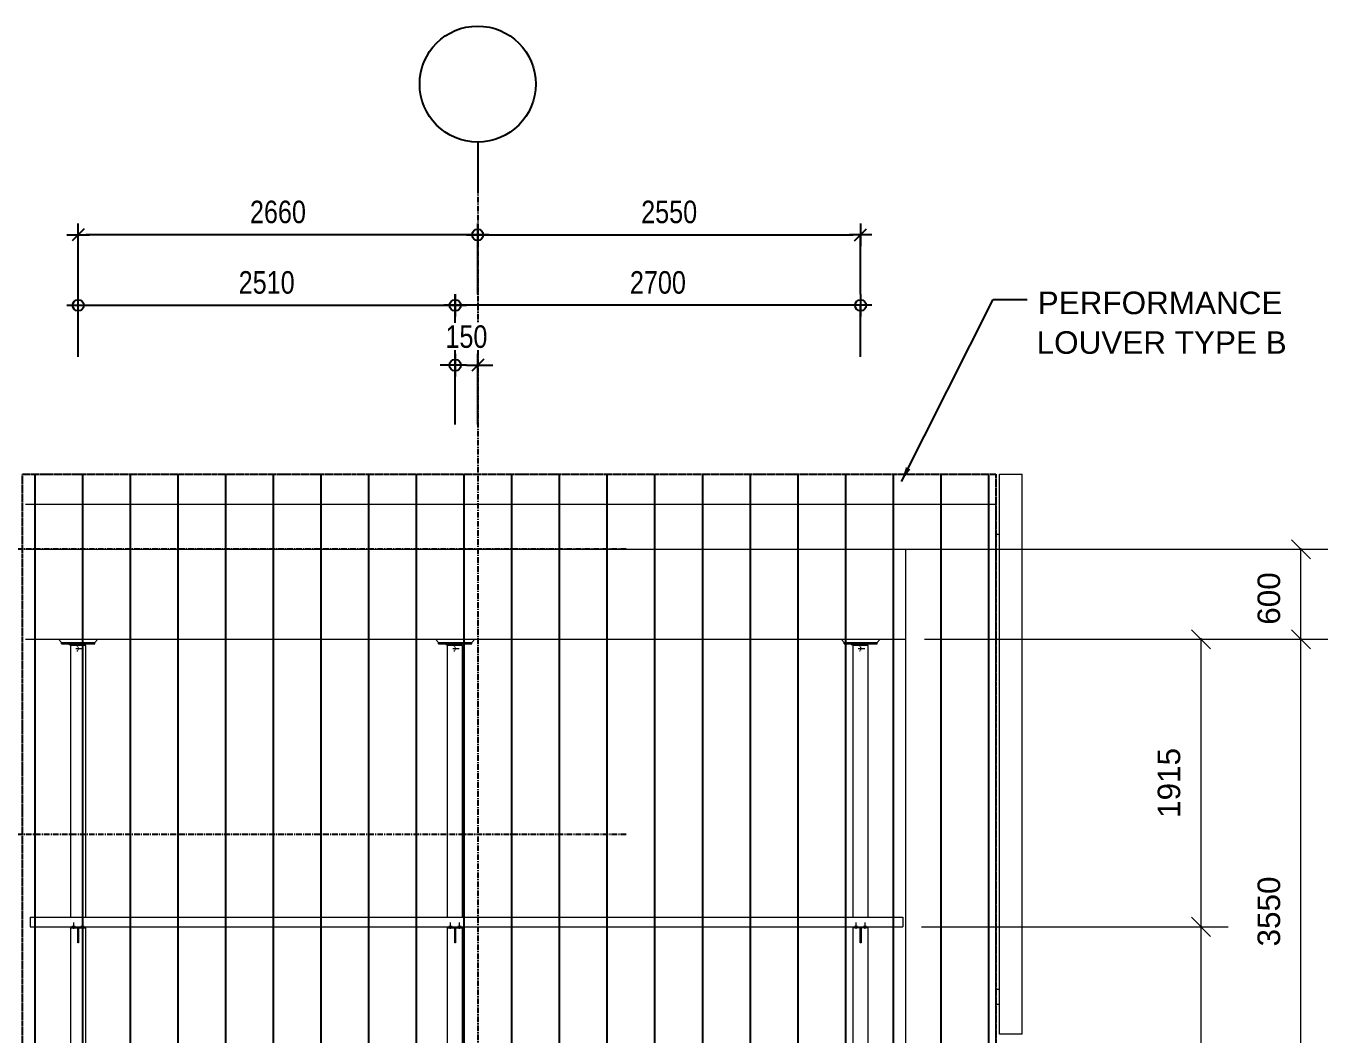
# Model space of a CAD drawing. Header units: millimetres. Extents: x -187664 to 435448, y -313239 to 299894.
# Drawn here: x 426779 to 435448, y 146043 to 152762 of the extents above; entities that cross this region are included whole.
import ezdxf
from ezdxf.enums import TextEntityAlignment as Align

# ---------------------------------------------------------------- set-up
doc = ezdxf.new("R2010")
doc.units = ezdxf.units.MM
for name, pattern in [('CENTER', [2, 1.25, -0.25, 0.25, -0.25]), ('HIDDEN', [0.375, 0.25, -0.125]), ('XKITLINE00', [0]), ('XKITLINE02', [4, 2, -2])]:
    doc.linetypes.add(name, pattern=pattern)
doc.layers.add('000 - EXISTING_DIM_MAIN_COLOR_251', color=7, linetype='Continuous')
doc.layers.add('000 - EXISTING_PRECAST_MAIN_COLOR_1', color=7, linetype='Continuous')
doc.layers.add('000 - EXISTING_LOUVERS_DEF_SUB', color=7, linetype='Continuous', plot=False)
doc.layers.add('Bolt', color=7, linetype='Continuous', lineweight=0)
doc.layers.add('Part', color=7, linetype='Continuous', lineweight=0)
doc.styles.add('RomanS', font='arial.ttf', dxfattribs={"width": 0.8})
doc.dimstyles.new('Dim-Cen', dxfattribs={"dimtxt": 3, "dimasz": 1, "dimexe": 0, "dimexo": 2.5, "dimgap": 1.5, "dimtad": 1, "dimdec": 0, "dimzin": 1, "dimdsep": 46, "dimtxsty": 'RomanS', "dimblk": 'CEN1', "dimcen": 0.09, "dimclrd": 7, "dimclre": 7, "dimclrt": 7, "dimadec": 0, "dimazin": 0, "dimtfac": 1, "dimtdec": 0, "dimtofl": 0, "dimtmove": 2, "dimatfit": 3, "dimfxl": 1, "dimtfill": 1, "dimtfillclr": 256, "dimtolj": 1, "dimtzin": 0, "dimarcsym": 0})
doc.dimstyles.new('Dim-Cen-End', dxfattribs={"dimtxt": 3, "dimasz": 1, "dimexe": 0, "dimexo": 2.5, "dimgap": 1.5, "dimtad": 1, "dimdec": 0, "dimzin": 1, "dimdsep": 46, "dimtxsty": 'RomanS', "dimblk1": 'CEN1', "dimblk2": 'END', "dimsah": 1, "dimcen": 0.09, "dimclrd": 7, "dimclre": 7, "dimclrt": 7, "dimadec": 0, "dimazin": 0, "dimtfac": 1, "dimtdec": 0, "dimtofl": 0, "dimtmove": 2, "dimatfit": 3, "dimfxl": 1, "dimtfill": 1, "dimtfillclr": 256, "dimtolj": 1, "dimtzin": 0, "dimarcsym": 0})
doc.dimstyles.get("Standard").update_dxf_attribs({"dimtxt": 0.18, "dimasz": 0.18, "dimexe": 0.18, "dimexo": 0.0625, "dimgap": 0.09, "dimtad": 0, "dimtih": 1, "dimtoh": 1, "dimdec": 4, "dimzin": 0, "dimdsep": 46, "dimtxsty": 'Standard', "dimcen": 0.09, "dimclrd": 7, "dimclre": 7, "dimclrt": 7, "dimadec": 0, "dimazin": 0, "dimtfac": 1, "dimtdec": 4, "dimtofl": 0, "dimtmove": 0, "dimatfit": 3, "dimfxl": 1, "dimtolj": 1, "dimtzin": 0, "dimarcsym": 0})

# ---------------------------------------------------------------- blocks, each defined once
blk = doc.blocks.new('*A26262543')
at = {"layer": 'Part', "color": 7, "linetype": 'XKITLINE00', "lineweight": 0}
for p, q in [((819.686152, 45.428862), (819.686152, 59.908862)), ((820.486152, 59.908862), (819.686152, 59.908862)), ((820.486152, 45.428862), (820.486152, 59.908862)), ((819.686152, 32.148862), (819.686152, 44.860862)), ((820.486152, 32.148862), (820.486152, 44.860862)), ((819.686152, 32.148862), (820.486152, 32.148862))]:
    blk.add_line(p, q, dxfattribs=at)
blk = doc.blocks.new('*A26282545')
at = {"layer": 'Part', "color": 7, "linetype": 'XKITLINE00', "lineweight": 0}
for p, q in [((862.16613, 59.908862), (861.36613, 59.908862)), ((861.36613, 45.428862), (861.36613, 59.908862)), ((862.16613, 45.428862), (862.16613, 59.908862)), ((861.36613, 32.148862), (861.36613, 44.860862)), ((862.16613, 32.148862), (862.16613, 44.860862)), ((861.36613, 32.148862), (862.16613, 32.148862))]:
    blk.add_line(p, q, dxfattribs=at)
blk = doc.blocks.new('*A26292546')
at = {"layer": 'Part', "color": 7, "linetype": 'XKITLINE00', "lineweight": 0}
for p, q in [((839.766152, 45.428862), (839.766152, 59.908862)), ((840.566152, 59.908862), (839.766152, 59.908862)), ((840.566152, 45.428862), (840.566152, 59.908862)), ((839.766152, 32.148862), (839.766152, 44.860862)), ((840.566152, 32.148862), (840.566152, 44.860862)), ((839.766152, 32.148862), (840.566152, 32.148862))]:
    blk.add_line(p, q, dxfattribs=at)
blk = doc.blocks.new('*A26302547')
at = {"layer": '000 - EXISTING_PRECAST_MAIN_COLOR_1', "color": 7, "linetype": 'XKITLINE00', "lineweight": 0}
for p, q in [((869.166145, 69.028862), (870.366145, 69.028862)), ((869.166145, 39.188862), (869.166145, 69.028862)), ((870.366145, 39.188862), (870.366145, 69.028862)), ((870.366145, 39.188862), (869.166145, 39.188862))]:
    blk.add_line(p, q, dxfattribs=at)
blk = doc.blocks.new('*A26312548')
at = {"layer": 'Part', "color": 7, "linetype": 'XKITLINE00', "lineweight": 0}
for p, q in [((817.286157, 67.428862), (868.966152, 67.428862)), ((868.966152, 65.028862), (868.966152, 67.428862)), ((817.286157, 65.028862), (868.966152, 65.028862))]:
    blk.add_line(p, q, dxfattribs=at)
blk = doc.blocks.new('*A26322549')
at = {"layer": 'Part', "color": 7, "linetype": 'XKITLINE00', "lineweight": 0}
for p, q in [((817.286157, 65.028862), (864.16613, 65.028862)), ((864.16613, 60.228862), (864.16613, 65.028862)), ((817.286157, 60.228862), (864.16613, 60.228862))]:
    blk.add_line(p, q, dxfattribs=at)
blk = doc.blocks.new('*A26352552')
at = {"layer": 'Part', "color": 7, "linetype": 'XKITLINE00', "lineweight": 0}
for p, q in [((819.046152, 60.228862), (819.206152, 60.068862)), ((819.206152, 60.068862), (820.966152, 60.068862)), ((820.966152, 60.068862), (821.126152, 60.228862))]:
    blk.add_line(p, q, dxfattribs=at)
blk = doc.blocks.new('*A26362553')
at = {"layer": 'Part', "color": 7, "linetype": 'XKITLINE00', "lineweight": 0}
for p, q in [((819.206152, 59.988862), (819.206152, 60.068862)), ((819.206152, 60.068862), (820.966152, 60.068862)), ((819.206152, 59.988862), (820.966152, 59.988862)), ((820.966152, 59.988862), (820.966152, 60.068862))]:
    blk.add_line(p, q, dxfattribs=at)
blk = doc.blocks.new('*A26372554')
at = {"layer": 'Bolt'}
for points in [[(839.39, 59.989), (839.39, 60.069), (839.502, 60.069), (839.502, 59.989)], [(840.83, 59.989), (840.83, 60.069), (840.942, 60.069), (840.942, 59.989)]]:
    blk.add_hatch(color=7, dxfattribs=at).paths.add_polyline_path(points, flags=17)
at = {"layer": 'Bolt', "color": 7, "linetype": 'XKITLINE00', "lineweight": 0}
for p, q in [((839.39, 59.989), (839.39, 60.069)), ((839.446, 59.989), (839.446, 60.069)), ((839.502, 59.989), (839.502, 60.069)), ((840.83, 59.989), (840.83, 60.069)), ((840.886, 59.989), (840.886, 60.069)), ((840.942, 59.989), (840.942, 60.069))]:
    blk.add_line(p, q, dxfattribs=at)
blk = doc.blocks.new('*A26382555')
at = {"layer": 'Bolt', "color": 7, "linetype": 'XKITLINE02', "lineweight": 0}
for p, q in [((840.038792, 59.748862), (840.382152, 59.748862)), ((840.102152, 59.884862), (840.142152, 59.884862)), ((840.142152, 59.804862), (840.190152, 59.804862)), ((840.142152, 59.692862), (840.190152, 59.692862)), ((840.102152, 59.612862), (840.142152, 59.612862))]:
    blk.add_line(p, q, dxfattribs=at)
blk = doc.blocks.new('*A26392556')
at = {"layer": 'Part', "color": 7, "linetype": 'XKITLINE00', "lineweight": 0}
for p, q in [((839.662152, 59.988862), (839.662152, 59.948862)), ((839.662152, 59.948862), (840.102152, 59.948862)), ((840.102152, 59.948862), (840.102152, 59.908862)), ((840.142152, 59.908862), (840.142152, 59.988862))]:
    blk.add_line(p, q, dxfattribs=at)
blk = doc.blocks.new('*A26402557')
at = {"layer": 'Part', "color": 7, "linetype": 'XKITLINE00', "lineweight": 0}
for p, q in [((839.126152, 60.228862), (839.286152, 60.068862)), ((839.286152, 60.068862), (841.046152, 60.068862)), ((841.046152, 60.068862), (841.206152, 60.228862))]:
    blk.add_line(p, q, dxfattribs=at)
blk = doc.blocks.new('*A26412558')
at = {"layer": 'Part', "color": 7, "linetype": 'XKITLINE00', "lineweight": 0}
for p, q in [((839.286152, 59.988862), (839.286152, 60.068862)), ((839.286152, 60.068862), (841.046152, 60.068862)), ((839.286152, 59.988862), (841.046152, 59.988862)), ((841.046152, 59.988862), (841.046152, 60.068862))]:
    blk.add_line(p, q, dxfattribs=at)
blk = doc.blocks.new('*A26422559')
at = {"layer": 'Bolt'}
for points in [[(860.99, 59.989), (860.99, 60.069), (861.102, 60.069), (861.102, 59.989)], [(862.43, 59.989), (862.43, 60.069), (862.542, 60.069), (862.542, 59.989)]]:
    blk.add_hatch(color=7, dxfattribs=at).paths.add_polyline_path(points, flags=17)
at = {"layer": 'Bolt', "color": 7, "linetype": 'XKITLINE00', "lineweight": 0}
for p, q in [((860.99, 59.989), (860.99, 60.069)), ((861.046, 59.989), (861.046, 60.069)), ((861.102, 59.989), (861.102, 60.069)), ((862.43, 59.989), (862.43, 60.069)), ((862.486, 59.989), (862.486, 60.069)), ((862.542, 59.989), (862.542, 60.069))]:
    blk.add_line(p, q, dxfattribs=at)
blk = doc.blocks.new('*A26432560')
at = {"layer": 'Bolt', "color": 7, "linetype": 'XKITLINE02', "lineweight": 0}
for p, q in [((861.63877, 59.748862), (861.98213, 59.748862)), ((861.70213, 59.884862), (861.74213, 59.884862)), ((861.74213, 59.804862), (861.79013, 59.804862)), ((861.74213, 59.692862), (861.79013, 59.692862)), ((861.70213, 59.612862), (861.74213, 59.612862))]:
    blk.add_line(p, q, dxfattribs=at)
blk = doc.blocks.new('*A26442561')
at = {"layer": 'Part', "color": 7, "linetype": 'XKITLINE00', "lineweight": 0}
for p, q in [((861.26213, 59.988862), (861.26213, 59.948862)), ((861.26213, 59.948862), (861.70213, 59.948862)), ((861.70213, 59.948862), (861.70213, 59.908862)), ((861.74213, 59.908862), (861.74213, 59.988862))]:
    blk.add_line(p, q, dxfattribs=at)
blk = doc.blocks.new('*A26452562')
at = {"layer": 'Part', "color": 7, "linetype": 'XKITLINE00', "lineweight": 0}
for p, q in [((860.72613, 60.228862), (860.88613, 60.068862)), ((860.88613, 60.068862), (862.64613, 60.068862)), ((862.64613, 60.068862), (862.80613, 60.228862))]:
    blk.add_line(p, q, dxfattribs=at)
blk = doc.blocks.new('*A26462563')
at = {"layer": 'Part', "color": 7, "linetype": 'XKITLINE00', "lineweight": 0}
for p, q in [((860.88613, 59.988862), (860.88613, 60.068862)), ((860.88613, 60.068862), (862.64613, 60.068862)), ((860.88613, 59.988862), (862.64613, 59.988862)), ((862.64613, 59.988862), (862.64613, 60.068862))]:
    blk.add_line(p, q, dxfattribs=at)
blk = doc.blocks.new('*A26472564')
at = {"layer": 'Part', "color": 7, "linetype": 'XKITLINE00', "lineweight": 0}
for p, q in [((868.968635, 65.028862), (868.966152, 65.028862)), ((868.966152, 64.948862), (868.968635, 64.948862)), ((868.968635, 64.948862), (868.968635, 65.028862))]:
    blk.add_line(p, q, dxfattribs=at)
blk = doc.blocks.new('*A26482565')
at = {"layer": 'Part', "color": 7, "linetype": 'XKITLINE00', "lineweight": 0}
for p, q in [((868.966152, 65.828862), (869.166146, 65.828862)), ((868.968635, 65.028862), (869.166146, 65.028862))]:
    blk.add_line(p, q, dxfattribs=at)
blk = doc.blocks.new('*A25932513')
at = {"layer": 'Part', "color": 7, "linetype": 'XKITLINE00', "lineweight": 0}
for p, q in [((864.166152, 65.028862), (868.966152, 65.028862)), ((864.166152, 0.628857), (864.166152, 65.028862)), ((868.966152, 31.828862), (868.966152, 65.028862)), ((868.966152, 22.236862), (868.966152, 27.028862)), ((868.966152, 3.836862), (868.966152, 21.465328)), ((868.966152, 2.228857), (868.966152, 3.065328)), ((864.166152, -6.078645), (864.166152, -1.371143)), ((868.966152, -6.078645), (868.966152, -4.171138))]:
    blk.add_line(p, q, dxfattribs=at)
blk = doc.blocks.new('CEN1')
at = {"color": 7}
for p, q in [((1.5, 0), (-1.5, 0)), ((0, 1.5), (0, -1.5))]:
    blk.add_line(p, q, dxfattribs=at)
blk.add_circle((0, 0), 0.75, dxfattribs=at)
blk = doc.blocks.new('*D5376')
at = {"layer": '000 - EXISTING_DIM_MAIN_COLOR_251', "color": 7, "lineweight": -2, "transparency": 16777216}
for p, q in [((20140, 119081), (20140, 119424.5)), ((20190, 119424.5), (22600, 119424.5)), ((22650, 119031.3), (22650, 119424.5))]:
    blk.add_line(p, q, dxfattribs=at)
at = {"layer": '000 - EXISTING_DIM_MAIN_COLOR_251', "color": 7, "lineweight": -2, "transparency": 16777216, "xscale": 50, "yscale": 50, "zscale": 50, "rotation": 180}
blk.add_blockref('CEN1', (20140, 119424.5), dxfattribs=at)
at = {"layer": '000 - EXISTING_DIM_MAIN_COLOR_251', "color": 7, "lineweight": -2, "transparency": 16777216, "xscale": 50, "yscale": 50, "zscale": 50}
blk.add_blockref('CEN1', (22650, 119424.5), dxfattribs=at)
at = {"layer": '000 - EXISTING_DIM_MAIN_COLOR_251', "color": 7, "transparency": 16777216, "insert": (21395, 119576.1), "char_height": 150, "attachment_point": 5, "style": 'RomanS', "bg_fill": 3, "box_fill_scale": 1.1, "bg_fill_color": 256, "bg_fill_true_color": 13158600, "bg_fill_transparency": 0}
blk.add_mtext('\\A1;2510', dxfattribs=at)
blk = doc.blocks.new('*D5377')
at = {"layer": '000 - EXISTING_DIM_MAIN_COLOR_251', "color": 7, "lineweight": -2, "transparency": 16777216}
for p, q in [((22650, 119031.3), (22650, 119424.5)), ((25300, 119424.5), (22700, 119424.5)), ((25350, 119081), (25350, 119424.5))]:
    blk.add_line(p, q, dxfattribs=at)
at = {"layer": '000 - EXISTING_DIM_MAIN_COLOR_251', "color": 7, "lineweight": -2, "transparency": 16777216, "xscale": 50, "yscale": 50, "zscale": 50, "rotation": 180}
blk.add_blockref('CEN1', (22650, 119424.5), dxfattribs=at)
at = {"layer": '000 - EXISTING_DIM_MAIN_COLOR_251', "color": 7, "lineweight": -2, "transparency": 16777216, "xscale": 50, "yscale": 50, "zscale": 50}
blk.add_blockref('CEN1', (25350, 119424.5), dxfattribs=at)
at = {"layer": '000 - EXISTING_DIM_MAIN_COLOR_251', "color": 7, "transparency": 16777216, "insert": (24000, 119576.1), "char_height": 150, "attachment_point": 5, "style": 'RomanS', "bg_fill": 3, "box_fill_scale": 1.1, "bg_fill_color": 256, "bg_fill_true_color": 13158600, "bg_fill_transparency": 0}
blk.add_mtext('\\A1;2700', dxfattribs=at)
blk = doc.blocks.new('END')
at = {"color": 7}
for p, q in [((1.5, 0), (-1.5, 0)), ((-0.8, -0.8), (0.8, 0.8)), ((0, 1.5), (0, -1.5))]:
    blk.add_line(p, q, dxfattribs=at)
blk = doc.blocks.new('*D5378')
at = {"layer": '000 - EXISTING_DIM_MAIN_COLOR_251', "color": 7, "lineweight": -2, "transparency": 16777216}
for p, q in [((22600, 119026), (22550, 119026)), ((22650, 118630.9), (22650, 119026)), ((22800, 118630.9), (22800, 119026)), ((22850, 119026), (22900, 119026))]:
    blk.add_line(p, q, dxfattribs=at)
at = {"layer": '000 - EXISTING_DIM_MAIN_COLOR_251', "color": 7, "transparency": 16777216, "insert": (22725, 119215.1), "char_height": 150, "attachment_point": 5, "style": 'RomanS', "bg_fill": 3, "box_fill_scale": 1.1, "bg_fill_color": 256, "bg_fill_true_color": 13158600, "bg_fill_transparency": 0}
blk.add_mtext('\\A1;150', dxfattribs=at)
at = {"layer": '000 - EXISTING_DIM_MAIN_COLOR_251', "color": 7, "lineweight": -2, "transparency": 16777216, "xscale": 50, "yscale": 50, "zscale": 50}
blk.add_blockref('CEN1', (22650, 119026), dxfattribs=at)
at = {"layer": '000 - EXISTING_DIM_MAIN_COLOR_251', "color": 7, "lineweight": -2, "transparency": 16777216, "xscale": 50, "yscale": 50, "zscale": 50, "rotation": 180}
blk.add_blockref('END', (22800, 119026), dxfattribs=at)
blk = doc.blocks.new('*A28892799')
at = {"layer": 'Bolt'}
for points in [[(819.31, 59.989), (819.31, 60.069), (819.422, 60.069), (819.422, 59.989)], [(820.75, 59.989), (820.75, 60.069), (820.862, 60.069), (820.862, 59.989)]]:
    blk.add_hatch(color=7, dxfattribs=at).paths.add_polyline_path(points, flags=17)
at = {"layer": 'Bolt', "color": 7, "linetype": 'XKITLINE00', "lineweight": 0}
for p, q in [((819.31, 59.989), (819.31, 60.069)), ((819.366, 59.989), (819.366, 60.069)), ((819.422, 59.989), (819.422, 60.069)), ((820.75, 59.989), (820.75, 60.069)), ((820.806, 59.989), (820.806, 60.069)), ((820.862, 59.989), (820.862, 60.069))]:
    blk.add_line(p, q, dxfattribs=at)
blk = doc.blocks.new('*A28902800')
at = {"layer": 'Bolt', "color": 7, "linetype": 'XKITLINE02', "lineweight": 0}
for p, q in [((819.958792, 59.748862), (820.302152, 59.748862)), ((820.022152, 59.884862), (820.062152, 59.884862)), ((820.062152, 59.804862), (820.110152, 59.804862)), ((820.062152, 59.692862), (820.110152, 59.692862)), ((820.022152, 59.612862), (820.062152, 59.612862))]:
    blk.add_line(p, q, dxfattribs=at)
blk = doc.blocks.new('*A28912801')
at = {"layer": 'Part', "color": 7, "linetype": 'XKITLINE00', "lineweight": 0}
for p, q in [((819.582152, 59.988862), (819.582152, 59.948862)), ((819.582152, 59.948862), (820.022152, 59.948862)), ((820.022152, 59.948862), (820.022152, 59.908862)), ((820.062152, 59.908862), (820.062152, 59.988862))]:
    blk.add_line(p, q, dxfattribs=at)
blk = doc.blocks.new('*D5374')
at = {"layer": '000 - EXISTING_DIM_MAIN_COLOR_251', "color": 7, "lineweight": -2, "transparency": 16777216}
for p, q in [((20140, 119498.9), (20140, 119894)), ((22750, 119894), (20190, 119894)), ((22800, 119498.9), (22800, 119894))]:
    blk.add_line(p, q, dxfattribs=at)
at = {"layer": '000 - EXISTING_DIM_MAIN_COLOR_251', "color": 7, "lineweight": -2, "transparency": 16777216, "xscale": 50, "yscale": 50, "zscale": 50, "rotation": 180}
blk.add_blockref('END', (20140, 119894), dxfattribs=at)
at = {"layer": '000 - EXISTING_DIM_MAIN_COLOR_251', "color": 7, "lineweight": -2, "transparency": 16777216, "xscale": 50, "yscale": 50, "zscale": 50}
blk.add_blockref('CEN1', (22800, 119894), dxfattribs=at)
at = {"layer": '000 - EXISTING_DIM_MAIN_COLOR_251', "color": 7, "transparency": 16777216, "insert": (21470, 120045.6), "char_height": 150, "attachment_point": 5, "style": 'RomanS', "bg_fill": 3, "box_fill_scale": 1.1, "bg_fill_color": 256, "bg_fill_true_color": 13158600, "bg_fill_transparency": 0}
blk.add_mtext('\\A1;2660', dxfattribs=at)
blk = doc.blocks.new('*D5375')
at = {"layer": '000 - EXISTING_DIM_MAIN_COLOR_251', "color": 7, "lineweight": -2, "transparency": 16777216}
for p, q in [((22800, 119498.9), (22800, 119894)), ((22850, 119894), (25300, 119894)), ((25350, 119498.9), (25350, 119894))]:
    blk.add_line(p, q, dxfattribs=at)
at = {"layer": '000 - EXISTING_DIM_MAIN_COLOR_251', "color": 7, "lineweight": -2, "transparency": 16777216, "xscale": 50, "yscale": 50, "zscale": 50, "rotation": 180}
blk.add_blockref('CEN1', (22800, 119894), dxfattribs=at)
at = {"layer": '000 - EXISTING_DIM_MAIN_COLOR_251', "color": 7, "lineweight": -2, "transparency": 16777216, "xscale": 50, "yscale": 50, "zscale": 50}
blk.add_blockref('END', (25350, 119894), dxfattribs=at)
at = {"layer": '000 - EXISTING_DIM_MAIN_COLOR_251', "color": 7, "transparency": 16777216, "insert": (24075, 120045.6), "char_height": 150, "attachment_point": 5, "style": 'RomanS', "bg_fill": 3, "box_fill_scale": 1.1, "bg_fill_color": 256, "bg_fill_true_color": 13158600, "bg_fill_transparency": 0}
blk.add_mtext('\\A1;2550', dxfattribs=at)
blk = doc.blocks.new('*A27682678')
at = {"layer": 'Part', "color": 7, "linetype": 'XKITLINE00', "lineweight": 0}
for p, q in [((817.526152, 45.428862), (817.526152, 44.908862)), ((817.526152, 45.428862), (864.006152, 45.428862)), ((864.006152, 45.428862), (864.006152, 44.908862)), ((817.526152, 44.908862), (864.006152, 44.908862))]:
    blk.add_line(p, q, dxfattribs=at)
blk = doc.blocks.new('*A27832693')
at = {"layer": 'Bolt'}
for points in [[(819.79, 44.909), (819.79, 44.957), (819.902, 44.957), (819.902, 44.909)], [(819.79, 44.861), (819.79, 44.909), (819.902, 44.909), (819.902, 44.861)], [(820.27, 44.909), (820.27, 44.957), (820.382, 44.957), (820.382, 44.909)], [(820.27, 44.861), (820.27, 44.909), (820.382, 44.909), (820.382, 44.861)]]:
    blk.add_hatch(color=7, dxfattribs=at).paths.add_polyline_path(points, flags=17)
at = {"layer": 'Bolt', "color": 7, "linetype": 'XKITLINE00', "lineweight": 0}
for p, q in [((819.846, 44.798), (819.846, 45.141)), ((820.326, 44.798), (820.326, 45.141)), ((819.79, 44.909), (819.79, 44.957)), ((819.79, 44.861), (819.79, 44.909)), ((819.902, 44.909), (819.902, 44.957)), ((819.902, 44.861), (819.902, 44.909)), ((820.27, 44.909), (820.27, 44.957)), ((820.27, 44.861), (820.27, 44.909)), ((820.382, 44.909), (820.382, 44.957)), ((820.382, 44.861), (820.382, 44.909))]:
    blk.add_line(p, q, dxfattribs=at)
blk = doc.blocks.new('*A27842694')
at = {"layer": 'Part', "color": 7, "linetype": 'XKITLINE00', "lineweight": 0}
for p, q in [((820.062152, 44.860862), (820.110152, 44.860862)), ((820.062152, 44.060862), (820.062152, 44.860862)), ((820.062152, 44.620862), (820.110152, 44.620862)), ((820.110152, 44.860862), (820.110152, 44.060862)), ((820.110152, 44.060862), (820.062152, 44.060862))]:
    blk.add_line(p, q, dxfattribs=at)
blk = doc.blocks.new('*A27852695')
at = {"layer": 'Part', "color": 7, "linetype": 'XKITLINE00', "lineweight": 0}
for p, q in [((819.686152, 44.860862), (819.686152, 44.908862)), ((819.686152, 44.860862), (820.486152, 44.860862)), ((820.486152, 44.860862), (820.486152, 44.908862))]:
    blk.add_line(p, q, dxfattribs=at)
blk = doc.blocks.new('*A27892699')
at = {"layer": 'Part', "color": 7, "linetype": 'XKITLINE00', "lineweight": 0}
for p, q in [((839.766152, 44.860862), (839.766152, 44.908862)), ((839.766152, 44.860862), (840.566152, 44.860862)), ((840.566152, 44.860862), (840.566152, 44.908862))]:
    blk.add_line(p, q, dxfattribs=at)
blk = doc.blocks.new('*A27902700')
at = {"layer": 'Part', "color": 7, "linetype": 'XKITLINE00', "lineweight": 0}
for p, q in [((840.142152, 44.860862), (840.190152, 44.860862)), ((840.142152, 44.060862), (840.142152, 44.860862)), ((840.142152, 44.620862), (840.190152, 44.620862)), ((840.190152, 44.860862), (840.190152, 44.060862)), ((840.190152, 44.060862), (840.142152, 44.060862))]:
    blk.add_line(p, q, dxfattribs=at)
blk = doc.blocks.new('*A27912701')
at = {"layer": 'Bolt'}
for points in [[(839.87, 44.909), (839.87, 44.957), (839.982, 44.957), (839.982, 44.909)], [(839.87, 44.861), (839.87, 44.909), (839.982, 44.909), (839.982, 44.861)], [(840.35, 44.909), (840.35, 44.957), (840.462, 44.957), (840.462, 44.909)], [(840.35, 44.861), (840.35, 44.909), (840.462, 44.909), (840.462, 44.861)]]:
    blk.add_hatch(color=7, dxfattribs=at).paths.add_polyline_path(points, flags=17)
at = {"layer": 'Bolt', "color": 7, "linetype": 'XKITLINE00', "lineweight": 0}
for p, q in [((839.926, 44.798), (839.926, 45.141)), ((840.406, 44.798), (840.406, 45.141)), ((839.87, 44.909), (839.87, 44.957)), ((839.87, 44.861), (839.87, 44.909)), ((839.982, 44.909), (839.982, 44.957)), ((839.982, 44.861), (839.982, 44.909)), ((840.35, 44.909), (840.35, 44.957)), ((840.35, 44.861), (840.35, 44.909)), ((840.462, 44.909), (840.462, 44.957)), ((840.462, 44.861), (840.462, 44.909))]:
    blk.add_line(p, q, dxfattribs=at)
blk = doc.blocks.new('*A27922702')
at = {"layer": 'Part', "color": 7, "linetype": 'XKITLINE00', "lineweight": 0}
for p, q in [((861.74213, 44.860862), (861.79013, 44.860862)), ((861.74213, 44.060862), (861.74213, 44.860862)), ((861.74213, 44.620862), (861.79013, 44.620862)), ((861.79013, 44.860862), (861.79013, 44.060862)), ((861.79013, 44.060862), (861.74213, 44.060862))]:
    blk.add_line(p, q, dxfattribs=at)
blk = doc.blocks.new('*A27932703')
at = {"layer": 'Part', "color": 7, "linetype": 'XKITLINE00', "lineweight": 0}
for p, q in [((861.36613, 44.860862), (861.36613, 44.908862)), ((862.16613, 44.860862), (861.36613, 44.860862)), ((862.16613, 44.860862), (862.16613, 44.908862))]:
    blk.add_line(p, q, dxfattribs=at)
blk = doc.blocks.new('*A27942704')
at = {"layer": 'Bolt'}
for points in [[(861.47, 44.909), (861.47, 44.957), (861.582, 44.957), (861.582, 44.909)], [(861.47, 44.861), (861.47, 44.909), (861.582, 44.909), (861.582, 44.861)], [(861.95, 44.909), (861.95, 44.957), (862.062, 44.957), (862.062, 44.909)], [(861.95, 44.861), (861.95, 44.909), (862.062, 44.909), (862.062, 44.861)]]:
    blk.add_hatch(color=7, dxfattribs=at).paths.add_polyline_path(points, flags=17)
at = {"layer": 'Bolt', "color": 7, "linetype": 'XKITLINE00', "lineweight": 0}
for p, q in [((861.526, 44.798), (861.526, 45.141)), ((862.006, 44.798), (862.006, 45.141)), ((861.47, 44.909), (861.47, 44.957)), ((861.47, 44.861), (861.47, 44.909)), ((861.582, 44.909), (861.582, 44.957)), ((861.582, 44.861), (861.582, 44.909)), ((861.95, 44.909), (861.95, 44.957)), ((861.95, 44.861), (861.95, 44.909)), ((862.062, 44.909), (862.062, 44.957)), ((862.062, 44.861), (862.062, 44.909))]:
    blk.add_line(p, q, dxfattribs=at)
blk = doc.blocks.new('*A28142724')
at = {"layer": 'Part', "color": 7, "linetype": 'XKITLINE00', "lineweight": 0}
for p, q in [((868.966152, 41.588862), (869.166145, 41.588862)), ((868.968635, 40.788862), (869.166145, 40.788862))]:
    blk.add_line(p, q, dxfattribs=at)
blk = doc.blocks.new('*A28152725')
at = {"layer": 'Part', "color": 7, "linetype": 'XKITLINE00', "lineweight": 0}
for p, q in [((868.968635, 40.788862), (868.966152, 40.788862)), ((868.966152, 40.708862), (868.968635, 40.708862)), ((868.968635, 40.708862), (868.968635, 40.788862))]:
    blk.add_line(p, q, dxfattribs=at)
blk = doc.blocks.new('W-1-PP19-ST-ENT1-1_20260611-195827_SEC_B2_ST')
at = {"layer": '000 - EXISTING_LOUVERS_DEF_SUB'}
h = blk.add_hatch(dxfattribs=at)
h.set_pattern_fill('ANSI31', scale=100, angle=45)
h.set_pattern_definition([(90, (-90367.88, 83424.1), (-317.5, 0), [])])
h.paths.add_polyline_path([(19769, 118300), (26250, 118300), (26250, 109750), (19769, 109750)])
at = {"layer": '000 - EXISTING_DIM_MAIN_COLOR_251', "color": 7}
blk.add_line((22800, 120512.2), (22800, 120207.9), dxfattribs=at)
at = {"layer": '000 - EXISTING_DIM_MAIN_COLOR_251', "color": 7, "linetype": 'CENTER', "ltscale": 30}
for p, q in [((22800, 120207.9), (22800, 108111.8)), ((23789.5, 117800), (9676.6, 117800)), ((23789.5, 115900), (9676.6, 115900))]:
    blk.add_line(p, q, dxfattribs=at)
at = {"layer": '000 - EXISTING_DIM_MAIN_COLOR_251', "color": 7, "linetype": 'XKITLINE00', "lineweight": 0}
for p, q in [((28218, 117863.6), (28345.2, 117736.4)), ((25775, 117800), (28461.6, 117800)), ((28281.6, 117200), (28281.6, 117800)), ((27552.9, 117263.6), (27680.2, 117136.4)), ((28218, 117263.6), (28345.2, 117136.4)), ((28218, 117263.6), (28345.2, 117136.4)), ((25775, 117200), (28461.6, 117200)), ((25775, 117200), (28461.6, 117200)), ((25775, 117200), (27796.6, 117200)), ((27616.6, 115285), (27616.6, 117200)), ((28281.6, 113650), (28281.6, 117200)), ((27552.9, 115348.6), (27680.2, 115221.4)), ((27552.9, 115348.6), (27680.2, 115221.4)), ((25755, 115285), (27796.6, 115285)), ((25755, 115285), (27796.6, 115285)), ((27616.6, 112445), (27616.6, 115285))]:
    blk.add_line(p, q, dxfattribs=at)
at = {"layer": '000 - EXISTING_DIM_MAIN_COLOR_251', "color": 7}
blk.add_circle((22800, 120898.4), 386.2, dxfattribs=at)
for p in [(28281.6, 117800), (27616.6, 117200), (28281.6, 117200), (28281.6, 117200), (27616.6, 115285), (27616.6, 115285)]:
    blk.add_point(p, dxfattribs=at)
at = {"layer": '000 - EXISTING_LOUVERS_DEF_SUB', "color": 7, "linetype": 'HIDDEN', "ltscale": 20}
blk.add_lwpolyline([(19769, 118300), (26250, 118300), (26250, 109750), (19769, 109750)], close=True, dxfattribs=at)
at = {"color": 7, "lineweight": 0, "xscale": 125, "yscale": 125, "zscale": 125}
for name in ['*A26312548', '*A26482565', '*A26322549', '*A25932513', '*A26472564', '*A26352552', '*A26362553', '*A28892799', '*A28912801', '*A26262543', '*A28902800', '*A26402557', '*A26412558', '*A26372554', '*A26392556', '*A26292546', '*A26382555', '*A26452562', '*A26462563', '*A26422559', '*A26442561', '*A26282545', '*A26432560', '*A27682678', '*A27832693', '*A27912701', '*A27942704', '*A27852695', '*A27842694', '*A27892699', '*A27902700', '*A27932703', '*A27922702', '*A28142724', '*A28152725']:
    blk.add_blockref(name, (-82370.8, 109671.4), dxfattribs=at)
at = {"layer": '000 - EXISTING_PRECAST_MAIN_COLOR_1', "color": 7, "lineweight": 0, "xscale": 125, "yscale": 125, "zscale": 125}
blk.add_blockref('*A26302547', (-82370.8, 109671.4), dxfattribs=at)
at = {"layer": '000 - EXISTING_DIM_MAIN_COLOR_251', "color": 7, "style": 'RomanS'}
for s, p in [('PERFORMANCE', (26528.8, 119365.8)), ('LOUVER TYPE B', (26521.5, 119101.8))]:
    blk.add_text(s, height=150, dxfattribs=at).set_placement(p)
for s, p in [('600', (28142.8, 117297)), ('1915', (27477.8, 116010.5)), ('3550', (28142.8, 115154.3))]:
    blk.add_text(s, height=150, rotation=90, dxfattribs=at).set_placement(p)
blk.add_attdef('5', text='', height=312.5, dxfattribs=at).set_placement((22800, 120898.4), align=Align.MIDDLE_CENTER)
at = {"layer": '000 - EXISTING_DIM_MAIN_COLOR_251', "color": 7}
blk.add_leader([(25621.2, 118250.2), (26233.2, 119462.5), (26457.7, 119462.5)], dimstyle='Standard', override={"dimasz": 100, "dimgap": 0.09, "dimtad": 0, "dimclrd": 7}, dxfattribs=at)
dim = blk.add_linear_dim(base=(20140, 119894), p1=(22800, 119373.9), p2=(20140, 119373.9), dimstyle='Dim-Cen-End', override={"dimscale": 50, "dimclrd": 7, "dimclre": 7, "dimclrt": 7}, dxfattribs=at)
dim.commit()
dim.dimension.update_dxf_attribs({"geometry": '*D5374', "text_midpoint": (21470, 120045.6)})
dim = blk.add_linear_dim(base=(25350, 119894), p1=(22800, 119373.9), p2=(25350, 119373.9), dimstyle='Dim-Cen-End', override={"dimscale": 50, "dimclrd": 7, "dimclre": 7, "dimclrt": 7}, dxfattribs=at)
dim.commit()
dim.dimension.update_dxf_attribs({"geometry": '*D5375', "text_midpoint": (24075, 120045.6)})
dim = blk.add_linear_dim(base=(22650, 119424.5), p1=(20140, 118956), p2=(22650, 118906.3), dimstyle='Dim-Cen', override={"dimscale": 50, "dimclrd": 7, "dimclre": 7, "dimclrt": 7}, dxfattribs=at)
dim.commit()
dim.dimension.update_dxf_attribs({"geometry": '*D5376', "text_midpoint": (21395, 119576.1)})
dim = blk.add_linear_dim(base=(22650, 119424.5), p1=(25350, 118956), p2=(22650, 118906.3), angle=180, dimstyle='Dim-Cen', override={"dimscale": 50, "dimclrd": 7, "dimclre": 7, "dimclrt": 7}, dxfattribs=at)
dim.commit()
dim.dimension.update_dxf_attribs({"geometry": '*D5377', "text_midpoint": (24000, 119576.1)})
dim = blk.add_linear_dim(base=(22800, 119026), p1=(22650, 118505.9), p2=(22800, 118505.9), dimstyle='Dim-Cen-End', override={"dimscale": 50, "dimclrd": 7, "dimclre": 7, "dimclrt": 7}, dxfattribs=at)
dim.commit()
dim.dimension.update_dxf_attribs({"geometry": '*D5378', "text_midpoint": (22725, 119215.1)})

msp = doc.modelspace()

# ---------------------------------------------------------------- block references
at = {"color": 7}
msp.add_blockref('W-1-PP19-ST-ENT1-1_20260611-195827_SEC_B2_ST', (406986.741, 31477.704), dxfattribs=at)

doc.saveas('drawing.dxf')
